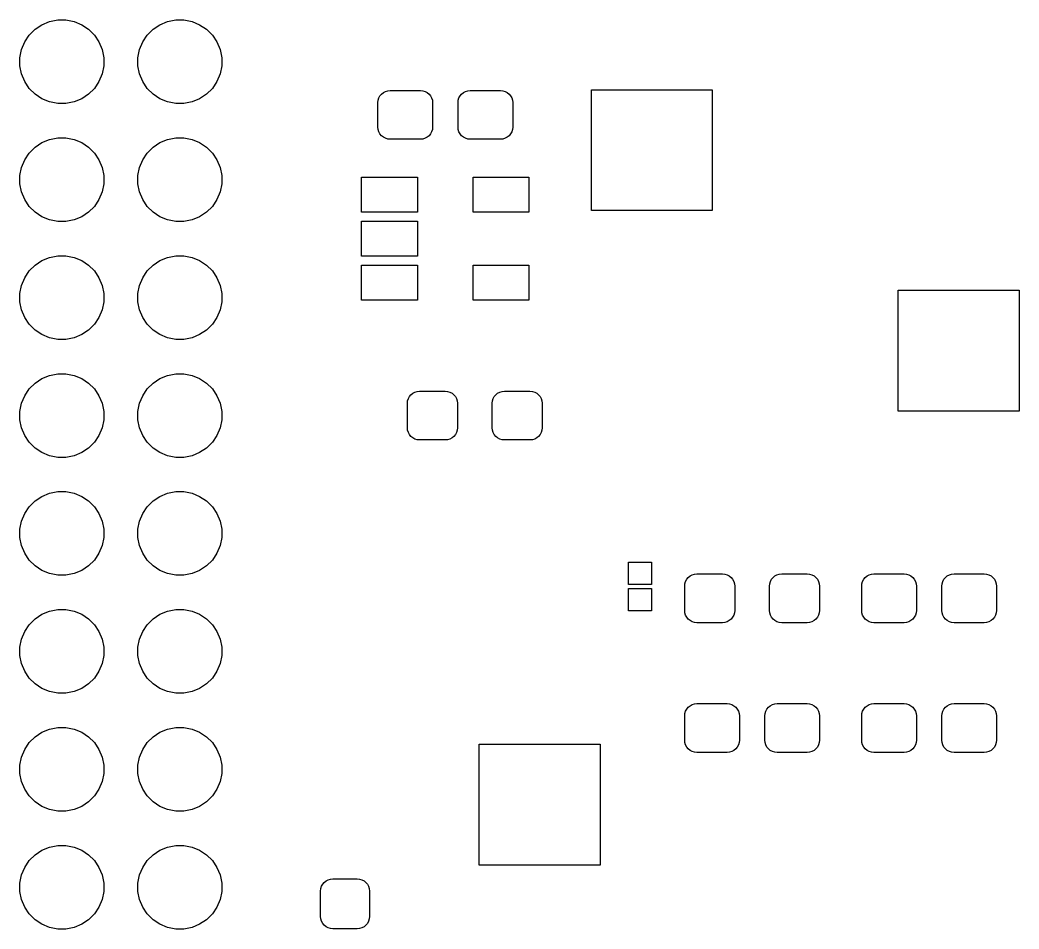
# Model space of a CAD drawing. Extents: x 128.6 to 171.8, y -151.5 to -77.1.
# Drawn here: x 128.64 to 150.15, y -113.93 to -94.35 of the extents above; entities that cross this region are included whole.
import ezdxf

# ---------------------------------------------------------------- set-up
doc = ezdxf.new("R2010")
doc.units = 0
doc.layers.add('BLACK', color=7, linetype='CONTINUOUS')

msp = doc.modelspace()

# ---------------------------------------------------------------- linework, layer by layer
at = {"layer": 'BLACK', "linetype": 'CONTINUOUS'}
for p, q in [((129.113, -94.4517), (129.277, -94.3838)), ((129.277, -94.3838), (129.451, -94.3492)), ((129.451, -94.3492), (129.629, -94.3492)), ((129.629, -94.3492), (129.803, -94.3838)), ((129.803, -94.3838), (129.967, -94.4517)), ((131.653, -94.4517), (131.817, -94.3838)), ((131.817, -94.3838), (131.991, -94.3492)), ((131.991, -94.3492), (132.169, -94.3492)), ((132.169, -94.3492), (132.343, -94.3838)), ((132.343, -94.3838), (132.507, -94.4517)), ((128.84, -94.6758), (128.966, -94.5503)), ((128.966, -94.5503), (129.113, -94.4517)), ((129.967, -94.4517), (130.114, -94.5503)), ((130.114, -94.5503), (130.24, -94.6758)), ((131.38, -94.6758), (131.506, -94.5503)), ((131.506, -94.5503), (131.653, -94.4517)), ((132.507, -94.4517), (132.654, -94.5503)), ((132.654, -94.5503), (132.78, -94.6758)), ((128.674, -94.9872), (128.742, -94.8233)), ((128.742, -94.8233), (128.84, -94.6758)), ((130.24, -94.6758), (130.338, -94.8233)), ((130.338, -94.8233), (130.406, -94.9872)), ((131.214, -94.9872), (131.282, -94.8233)), ((131.282, -94.8233), (131.38, -94.6758)), ((132.78, -94.6758), (132.878, -94.8233)), ((132.878, -94.8233), (132.946, -94.9872)), ((128.639, -95.1613), (128.674, -94.9872)), ((130.406, -94.9872), (130.441, -95.1613)), ((131.179, -95.1613), (131.214, -94.9872)), ((132.946, -94.9872), (132.981, -95.1613)), ((128.639, -95.3387), (128.639, -95.1613)), ((130.441, -95.1613), (130.441, -95.3387)), ((131.179, -95.3387), (131.179, -95.1613)), ((132.981, -95.1613), (132.981, -95.3387)), ((128.674, -95.5128), (128.639, -95.3387)), ((130.441, -95.3387), (130.406, -95.5128)), ((131.214, -95.5128), (131.179, -95.3387)), ((132.981, -95.3387), (132.946, -95.5128)), ((128.742, -95.6767), (128.674, -95.5128)), ((128.84, -95.8242), (128.742, -95.6767)), ((130.338, -95.6767), (130.24, -95.8242)), ((130.406, -95.5128), (130.338, -95.6767)), ((131.282, -95.6767), (131.214, -95.5128)), ((131.38, -95.8242), (131.282, -95.6767)), ((132.878, -95.6767), (132.78, -95.8242)), ((132.946, -95.5128), (132.878, -95.6767)), ((128.966, -95.9497), (128.84, -95.8242)), ((130.24, -95.8242), (130.114, -95.9497)), ((131.506, -95.9497), (131.38, -95.8242)), ((132.78, -95.8242), (132.654, -95.9497)), ((136.421, -95.9442), (136.461, -95.9115)), ((136.461, -95.9115), (136.506, -95.8872)), ((136.506, -95.8872), (136.556, -95.8723)), ((136.556, -95.8723), (136.607, -95.8672)), ((136.607, -95.8672), (137.258, -95.8672)), ((137.258, -95.8672), (137.309, -95.8723)), ((137.309, -95.8723), (137.359, -95.8872)), ((137.359, -95.8872), (137.404, -95.9115)), ((137.404, -95.9115), (137.444, -95.9442)), ((138.146, -95.9442), (138.186, -95.9115)), ((138.186, -95.9115), (138.231, -95.8872)), ((138.231, -95.8872), (138.281, -95.8723)), ((138.281, -95.8723), (138.332, -95.8672)), ((138.332, -95.8672), (138.983, -95.8672)), ((138.983, -95.8672), (139.034, -95.8723)), ((139.034, -95.8723), (139.084, -95.8872)), ((139.084, -95.8872), (139.129, -95.9115)), ((139.129, -95.9115), (139.169, -95.9442)), ((140.939, -98.4558), (140.939, -95.8542)), ((140.939, -95.8542), (143.541, -95.8542)), ((143.541, -95.8542), (143.541, -98.4558)), ((129.113, -96.0483), (128.966, -95.9497)), ((129.277, -96.1162), (129.113, -96.0483)), ((129.451, -96.1508), (129.277, -96.1162)), ((129.803, -96.1162), (129.629, -96.1508)), ((129.967, -96.0483), (129.803, -96.1162)), ((130.114, -95.9497), (129.967, -96.0483)), ((131.653, -96.0483), (131.506, -95.9497)), ((131.817, -96.1162), (131.653, -96.0483)), ((131.991, -96.1508), (131.817, -96.1162)), ((132.343, -96.1162), (132.169, -96.1508)), ((132.507, -96.0483), (132.343, -96.1162)), ((132.654, -95.9497), (132.507, -96.0483)), ((136.344, -96.1301), (136.349, -96.0788)), ((136.344, -96.6559), (136.344, -96.1301)), ((136.349, -96.0788), (136.364, -96.0295)), ((136.364, -96.0295), (136.389, -95.984)), ((136.389, -95.984), (136.421, -95.9442)), ((137.444, -95.9442), (137.476, -95.984)), ((137.476, -95.984), (137.501, -96.0295)), ((137.501, -96.0295), (137.516, -96.0788)), ((137.516, -96.0788), (137.521, -96.1301)), ((137.521, -96.1301), (137.521, -96.6559)), ((138.069, -96.1301), (138.074, -96.0788)), ((138.069, -96.6559), (138.069, -96.1301)), ((138.074, -96.0788), (138.089, -96.0295)), ((138.089, -96.0295), (138.114, -95.984)), ((138.114, -95.984), (138.146, -95.9442)), ((139.169, -95.9442), (139.201, -95.984)), ((139.201, -95.984), (139.226, -96.0295)), ((139.226, -96.0295), (139.241, -96.0788)), ((139.241, -96.0788), (139.246, -96.1301)), ((139.246, -96.1301), (139.246, -96.6559)), ((129.629, -96.1508), (129.451, -96.1508)), ((132.169, -96.1508), (131.991, -96.1508)), ((136.349, -96.7072), (136.344, -96.6559)), ((136.364, -96.7565), (136.349, -96.7072)), ((136.389, -96.802), (136.364, -96.7565)), ((137.501, -96.7565), (137.476, -96.802)), ((137.516, -96.7072), (137.501, -96.7565)), ((137.521, -96.6559), (137.516, -96.7072)), ((138.074, -96.7072), (138.069, -96.6559)), ((138.089, -96.7565), (138.074, -96.7072)), ((138.114, -96.802), (138.089, -96.7565)), ((139.226, -96.7565), (139.201, -96.802)), ((139.241, -96.7072), (139.226, -96.7565)), ((139.246, -96.6559), (139.241, -96.7072)), ((128.966, -97.0903), (129.113, -96.9917)), ((129.113, -96.9917), (129.277, -96.9238)), ((129.277, -96.9238), (129.451, -96.8892)), ((129.451, -96.8892), (129.629, -96.8892)), ((129.629, -96.8892), (129.803, -96.9238)), ((129.803, -96.9238), (129.967, -96.9917)), ((129.967, -96.9917), (130.114, -97.0903)), ((131.506, -97.0903), (131.653, -96.9917)), ((131.653, -96.9917), (131.817, -96.9238)), ((131.817, -96.9238), (131.991, -96.8892)), ((131.991, -96.8892), (132.169, -96.8892)), ((132.169, -96.8892), (132.343, -96.9238)), ((132.343, -96.9238), (132.507, -96.9917)), ((132.507, -96.9917), (132.654, -97.0903)), ((136.421, -96.8418), (136.389, -96.802)), ((136.461, -96.8745), (136.421, -96.8418)), ((136.506, -96.8988), (136.461, -96.8745)), ((136.556, -96.9137), (136.506, -96.8988)), ((136.607, -96.9188), (136.556, -96.9137)), ((137.258, -96.9188), (136.607, -96.9188)), ((137.309, -96.9137), (137.258, -96.9188)), ((137.359, -96.8988), (137.309, -96.9137)), ((137.404, -96.8745), (137.359, -96.8988)), ((137.444, -96.8418), (137.404, -96.8745)), ((137.476, -96.802), (137.444, -96.8418)), ((138.146, -96.8418), (138.114, -96.802)), ((138.186, -96.8745), (138.146, -96.8418)), ((138.231, -96.8988), (138.186, -96.8745)), ((138.281, -96.9137), (138.231, -96.8988)), ((138.332, -96.9188), (138.281, -96.9137)), ((138.983, -96.9188), (138.332, -96.9188)), ((139.034, -96.9137), (138.983, -96.9188)), ((139.084, -96.8988), (139.034, -96.9137)), ((139.129, -96.8745), (139.084, -96.8988)), ((139.169, -96.8418), (139.129, -96.8745)), ((139.201, -96.802), (139.169, -96.8418)), ((128.84, -97.2158), (128.966, -97.0903)), ((130.114, -97.0903), (130.24, -97.2158)), ((131.38, -97.2158), (131.506, -97.0903)), ((132.654, -97.0903), (132.78, -97.2158)), ((128.674, -97.5272), (128.742, -97.3633)), ((128.742, -97.3633), (128.84, -97.2158)), ((130.24, -97.2158), (130.338, -97.3633)), ((130.338, -97.3633), (130.406, -97.5272)), ((131.214, -97.5272), (131.282, -97.3633)), ((131.282, -97.3633), (131.38, -97.2158)), ((132.78, -97.2158), (132.878, -97.3633)), ((132.878, -97.3633), (132.946, -97.5272)), ((128.639, -97.7013), (128.674, -97.5272)), ((130.406, -97.5272), (130.441, -97.7013)), ((131.179, -97.7013), (131.214, -97.5272)), ((132.946, -97.5272), (132.981, -97.7013)), ((128.639, -97.8787), (128.639, -97.7013)), ((130.441, -97.7013), (130.441, -97.8787)), ((131.179, -97.8787), (131.179, -97.7013)), ((132.981, -97.7013), (132.981, -97.8787)), ((135.994, -98.4858), (135.994, -97.7342)), ((135.994, -97.7342), (137.196, -97.7342)), ((137.196, -97.7342), (137.196, -98.4858)), ((138.394, -98.4858), (138.394, -97.7342)), ((138.394, -97.7342), (139.596, -97.7342)), ((139.596, -97.7342), (139.596, -98.4858)), ((128.674, -98.0528), (128.639, -97.8787)), ((128.742, -98.2167), (128.674, -98.0528)), ((130.406, -98.0528), (130.338, -98.2167)), ((130.441, -97.8787), (130.406, -98.0528)), ((131.214, -98.0528), (131.179, -97.8787)), ((131.282, -98.2167), (131.214, -98.0528)), ((132.946, -98.0528), (132.878, -98.2167)), ((132.981, -97.8787), (132.946, -98.0528)), ((128.84, -98.3642), (128.742, -98.2167)), ((130.338, -98.2167), (130.24, -98.3642)), ((131.38, -98.3642), (131.282, -98.2167)), ((132.878, -98.2167), (132.78, -98.3642)), ((128.966, -98.4897), (128.84, -98.3642)), ((129.113, -98.5883), (128.966, -98.4897)), ((130.114, -98.4897), (129.967, -98.5883)), ((130.24, -98.3642), (130.114, -98.4897)), ((131.506, -98.4897), (131.38, -98.3642)), ((131.653, -98.5883), (131.506, -98.4897)), ((132.654, -98.4897), (132.507, -98.5883)), ((132.78, -98.3642), (132.654, -98.4897)), ((137.196, -98.4858), (135.994, -98.4858)), ((139.596, -98.4858), (138.394, -98.4858)), ((143.541, -98.4558), (140.939, -98.4558)), ((129.277, -98.6562), (129.113, -98.5883)), ((129.451, -98.6908), (129.277, -98.6562)), ((129.629, -98.6908), (129.451, -98.6908)), ((129.803, -98.6562), (129.629, -98.6908)), ((129.967, -98.5883), (129.803, -98.6562)), ((131.817, -98.6562), (131.653, -98.5883)), ((131.991, -98.6908), (131.817, -98.6562)), ((132.169, -98.6908), (131.991, -98.6908)), ((132.343, -98.6562), (132.169, -98.6908)), ((132.507, -98.5883), (132.343, -98.6562)), ((135.994, -99.4358), (135.994, -98.6842)), ((135.994, -98.6842), (137.196, -98.6842)), ((137.196, -98.6842), (137.196, -99.4358)), ((128.966, -99.6303), (129.113, -99.5317)), ((129.113, -99.5317), (129.277, -99.4638)), ((129.277, -99.4638), (129.451, -99.4292)), ((129.451, -99.4292), (129.629, -99.4292)), ((129.629, -99.4292), (129.803, -99.4638)), ((129.803, -99.4638), (129.967, -99.5317)), ((129.967, -99.5317), (130.114, -99.6303)), ((131.506, -99.6303), (131.653, -99.5317)), ((131.653, -99.5317), (131.817, -99.4638)), ((131.817, -99.4638), (131.991, -99.4292)), ((131.991, -99.4292), (132.169, -99.4292)), ((132.169, -99.4292), (132.343, -99.4638)), ((132.343, -99.4638), (132.507, -99.5317)), ((132.507, -99.5317), (132.654, -99.6303)), ((137.196, -99.4358), (135.994, -99.4358)), ((128.742, -99.9033), (128.84, -99.7558)), ((128.84, -99.7558), (128.966, -99.6303)), ((130.114, -99.6303), (130.24, -99.7558)), ((130.24, -99.7558), (130.338, -99.9033)), ((131.282, -99.9033), (131.38, -99.7558)), ((131.38, -99.7558), (131.506, -99.6303)), ((132.654, -99.6303), (132.78, -99.7558)), ((132.78, -99.7558), (132.878, -99.9033)), ((135.994, -100.386), (135.994, -99.6342)), ((135.994, -99.6342), (137.196, -99.6342)), ((137.196, -99.6342), (137.196, -100.386)), ((138.394, -100.386), (138.394, -99.6342)), ((138.394, -99.6342), (139.596, -99.6342)), ((139.596, -99.6342), (139.596, -100.386)), ((128.674, -100.067), (128.742, -99.9033)), ((130.338, -99.9033), (130.406, -100.067)), ((131.214, -100.067), (131.282, -99.9033)), ((132.878, -99.9033), (132.946, -100.067)), ((128.639, -100.241), (128.674, -100.067)), ((130.406, -100.067), (130.441, -100.241)), ((131.179, -100.241), (131.214, -100.067)), ((132.946, -100.067), (132.981, -100.241)), ((147.543, -102.774), (147.543, -100.172)), ((147.543, -100.172), (150.145, -100.172)), ((150.145, -100.172), (150.145, -102.774)), ((128.639, -100.419), (128.639, -100.241)), ((128.674, -100.593), (128.639, -100.419)), ((130.441, -100.419), (130.406, -100.593)), ((130.441, -100.241), (130.441, -100.419)), ((131.179, -100.419), (131.179, -100.241)), ((131.214, -100.593), (131.179, -100.419)), ((132.981, -100.419), (132.946, -100.593)), ((132.981, -100.241), (132.981, -100.419)), ((137.196, -100.386), (135.994, -100.386)), ((139.596, -100.386), (138.394, -100.386)), ((128.742, -100.757), (128.674, -100.593)), ((130.406, -100.593), (130.338, -100.757)), ((131.282, -100.757), (131.214, -100.593)), ((132.946, -100.593), (132.878, -100.757)), ((128.84, -100.904), (128.742, -100.757)), ((130.338, -100.757), (130.24, -100.904)), ((131.38, -100.904), (131.282, -100.757)), ((132.878, -100.757), (132.78, -100.904)), ((128.966, -101.03), (128.84, -100.904)), ((129.113, -101.128), (128.966, -101.03)), ((130.114, -101.03), (129.967, -101.128)), ((130.24, -100.904), (130.114, -101.03)), ((131.506, -101.03), (131.38, -100.904)), ((131.653, -101.128), (131.506, -101.03)), ((132.654, -101.03), (132.507, -101.128)), ((132.78, -100.904), (132.654, -101.03)), ((129.277, -101.196), (129.113, -101.128)), ((129.451, -101.231), (129.277, -101.196)), ((129.629, -101.231), (129.451, -101.231)), ((129.803, -101.196), (129.629, -101.231)), ((129.967, -101.128), (129.803, -101.196)), ((131.817, -101.196), (131.653, -101.128)), ((131.991, -101.231), (131.817, -101.196)), ((132.169, -101.231), (131.991, -101.231)), ((132.343, -101.196), (132.169, -101.231)), ((132.507, -101.128), (132.343, -101.196)), ((128.966, -102.17), (129.113, -102.072)), ((129.113, -102.072), (129.277, -102.004)), ((129.277, -102.004), (129.451, -101.969)), ((129.451, -101.969), (129.629, -101.969)), ((129.629, -101.969), (129.803, -102.004)), ((129.803, -102.004), (129.967, -102.072)), ((129.967, -102.072), (130.114, -102.17)), ((131.506, -102.17), (131.653, -102.072)), ((131.653, -102.072), (131.817, -102.004)), ((131.817, -102.004), (131.991, -101.969)), ((131.991, -101.969), (132.169, -101.969)), ((132.169, -101.969), (132.343, -102.004)), ((132.343, -102.004), (132.507, -102.072)), ((132.507, -102.072), (132.654, -102.17)), ((128.742, -102.443), (128.84, -102.296)), ((128.84, -102.296), (128.966, -102.17)), ((130.114, -102.17), (130.24, -102.296)), ((130.24, -102.296), (130.338, -102.443)), ((131.282, -102.443), (131.38, -102.296)), ((131.38, -102.296), (131.506, -102.17)), ((132.654, -102.17), (132.78, -102.296)), ((132.78, -102.296), (132.878, -102.443)), ((137.096, -102.389), (137.141, -102.364)), ((137.141, -102.364), (137.191, -102.349)), ((137.191, -102.349), (137.242, -102.344)), ((137.242, -102.344), (137.793, -102.344)), ((137.793, -102.344), (137.844, -102.349)), ((137.844, -102.349), (137.894, -102.364)), ((137.894, -102.364), (137.939, -102.389)), ((138.921, -102.389), (138.966, -102.364)), ((138.966, -102.364), (139.016, -102.349)), ((139.016, -102.349), (139.067, -102.344)), ((139.067, -102.344), (139.618, -102.344)), ((139.618, -102.344), (139.669, -102.349)), ((139.669, -102.349), (139.719, -102.364)), ((139.719, -102.364), (139.764, -102.389)), ((128.674, -102.607), (128.742, -102.443)), ((130.338, -102.443), (130.406, -102.607)), ((131.214, -102.607), (131.282, -102.443)), ((132.878, -102.443), (132.946, -102.607)), ((136.979, -102.607), (136.984, -102.556)), ((136.984, -102.556), (136.999, -102.506)), ((136.999, -102.506), (137.024, -102.461)), ((137.024, -102.461), (137.056, -102.421)), ((137.056, -102.421), (137.096, -102.389)), ((137.939, -102.389), (137.979, -102.421)), ((137.979, -102.421), (138.011, -102.461)), ((138.011, -102.461), (138.036, -102.506)), ((138.036, -102.506), (138.051, -102.556)), ((138.051, -102.556), (138.056, -102.607)), ((138.804, -102.607), (138.809, -102.556)), ((138.809, -102.556), (138.824, -102.506)), ((138.824, -102.506), (138.849, -102.461)), ((138.849, -102.461), (138.881, -102.421)), ((138.881, -102.421), (138.921, -102.389)), ((139.764, -102.389), (139.804, -102.421)), ((139.804, -102.421), (139.836, -102.461)), ((139.836, -102.461), (139.861, -102.506)), ((139.861, -102.506), (139.876, -102.556)), ((139.876, -102.556), (139.881, -102.607)), ((128.639, -102.781), (128.674, -102.607)), ((128.639, -102.959), (128.639, -102.781)), ((130.406, -102.607), (130.441, -102.781)), ((130.441, -102.781), (130.441, -102.959)), ((131.179, -102.781), (131.214, -102.607)), ((131.179, -102.959), (131.179, -102.781)), ((132.946, -102.607), (132.981, -102.781)), ((132.981, -102.781), (132.981, -102.959)), ((136.979, -103.133), (136.979, -102.607)), ((138.056, -102.607), (138.056, -103.133)), ((138.804, -103.133), (138.804, -102.607)), ((139.881, -102.607), (139.881, -103.133)), ((150.145, -102.774), (147.543, -102.774)), ((128.674, -103.133), (128.639, -102.959)), ((130.441, -102.959), (130.406, -103.133)), ((131.214, -103.133), (131.179, -102.959)), ((132.981, -102.959), (132.946, -103.133)), ((128.742, -103.297), (128.674, -103.133)), ((130.406, -103.133), (130.338, -103.297)), ((131.282, -103.297), (131.214, -103.133)), ((132.946, -103.133), (132.878, -103.297)), ((136.984, -103.184), (136.979, -103.133)), ((136.999, -103.234), (136.984, -103.184)), ((138.051, -103.184), (138.036, -103.234)), ((138.056, -103.133), (138.051, -103.184)), ((138.809, -103.184), (138.804, -103.133)), ((138.824, -103.234), (138.809, -103.184)), ((139.876, -103.184), (139.861, -103.234)), ((139.881, -103.133), (139.876, -103.184)), ((128.84, -103.444), (128.742, -103.297)), ((130.338, -103.297), (130.24, -103.444)), ((131.38, -103.444), (131.282, -103.297)), ((132.878, -103.297), (132.78, -103.444)), ((137.024, -103.279), (136.999, -103.234)), ((137.056, -103.319), (137.024, -103.279)), ((137.096, -103.351), (137.056, -103.319)), ((137.141, -103.376), (137.096, -103.351)), ((137.191, -103.391), (137.141, -103.376)), ((137.242, -103.396), (137.191, -103.391)), ((137.793, -103.396), (137.242, -103.396)), ((137.844, -103.391), (137.793, -103.396)), ((137.894, -103.376), (137.844, -103.391)), ((137.939, -103.351), (137.894, -103.376)), ((137.979, -103.319), (137.939, -103.351)), ((138.011, -103.279), (137.979, -103.319)), ((138.036, -103.234), (138.011, -103.279)), ((138.849, -103.279), (138.824, -103.234)), ((138.881, -103.319), (138.849, -103.279)), ((138.921, -103.351), (138.881, -103.319)), ((138.966, -103.376), (138.921, -103.351)), ((139.016, -103.391), (138.966, -103.376)), ((139.067, -103.396), (139.016, -103.391)), ((139.618, -103.396), (139.067, -103.396)), ((139.669, -103.391), (139.618, -103.396)), ((139.719, -103.376), (139.669, -103.391)), ((139.764, -103.351), (139.719, -103.376)), ((139.804, -103.319), (139.764, -103.351)), ((139.836, -103.279), (139.804, -103.319)), ((139.861, -103.234), (139.836, -103.279)), ((128.966, -103.57), (128.84, -103.444)), ((129.113, -103.668), (128.966, -103.57)), ((130.114, -103.57), (129.967, -103.668)), ((130.24, -103.444), (130.114, -103.57)), ((131.506, -103.57), (131.38, -103.444)), ((131.653, -103.668), (131.506, -103.57)), ((132.654, -103.57), (132.507, -103.668)), ((132.78, -103.444), (132.654, -103.57)), ((129.277, -103.736), (129.113, -103.668)), ((129.451, -103.771), (129.277, -103.736)), ((129.629, -103.771), (129.451, -103.771)), ((129.803, -103.736), (129.629, -103.771)), ((129.967, -103.668), (129.803, -103.736)), ((131.817, -103.736), (131.653, -103.668)), ((131.991, -103.771), (131.817, -103.736)), ((132.169, -103.771), (131.991, -103.771)), ((132.343, -103.736), (132.169, -103.771)), ((132.507, -103.668), (132.343, -103.736)), ((129.277, -104.544), (129.451, -104.509)), ((129.451, -104.509), (129.629, -104.509)), ((129.629, -104.509), (129.803, -104.544)), ((131.817, -104.544), (131.991, -104.509)), ((131.991, -104.509), (132.169, -104.509)), ((132.169, -104.509), (132.343, -104.544)), ((128.84, -104.836), (128.966, -104.71)), ((128.966, -104.71), (129.113, -104.612)), ((129.113, -104.612), (129.277, -104.544)), ((129.803, -104.544), (129.967, -104.612)), ((129.967, -104.612), (130.114, -104.71)), ((130.114, -104.71), (130.24, -104.836)), ((131.38, -104.836), (131.506, -104.71)), ((131.506, -104.71), (131.653, -104.612)), ((131.653, -104.612), (131.817, -104.544)), ((132.343, -104.544), (132.507, -104.612)), ((132.507, -104.612), (132.654, -104.71)), ((132.654, -104.71), (132.78, -104.836)), ((128.742, -104.983), (128.84, -104.836)), ((130.24, -104.836), (130.338, -104.983)), ((131.282, -104.983), (131.38, -104.836)), ((132.78, -104.836), (132.878, -104.983)), ((128.639, -105.321), (128.674, -105.147)), ((128.674, -105.147), (128.742, -104.983)), ((130.338, -104.983), (130.406, -105.147)), ((130.406, -105.147), (130.441, -105.321)), ((131.179, -105.321), (131.214, -105.147)), ((131.214, -105.147), (131.282, -104.983)), ((132.878, -104.983), (132.946, -105.147)), ((132.946, -105.147), (132.981, -105.321)), ((128.639, -105.499), (128.639, -105.321)), ((130.441, -105.321), (130.441, -105.499)), ((131.179, -105.499), (131.179, -105.321)), ((132.981, -105.321), (132.981, -105.499)), ((128.674, -105.673), (128.639, -105.499)), ((130.441, -105.499), (130.406, -105.673)), ((131.214, -105.673), (131.179, -105.499)), ((132.981, -105.499), (132.946, -105.673)), ((128.742, -105.837), (128.674, -105.673)), ((130.406, -105.673), (130.338, -105.837)), ((131.282, -105.837), (131.214, -105.673)), ((132.946, -105.673), (132.878, -105.837)), ((128.84, -105.984), (128.742, -105.837)), ((128.966, -106.11), (128.84, -105.984)), ((130.24, -105.984), (130.114, -106.11)), ((130.338, -105.837), (130.24, -105.984)), ((131.38, -105.984), (131.282, -105.837)), ((131.506, -106.11), (131.38, -105.984)), ((132.78, -105.984), (132.654, -106.11)), ((132.878, -105.837), (132.78, -105.984)), ((129.113, -106.208), (128.966, -106.11)), ((129.277, -106.276), (129.113, -106.208)), ((129.967, -106.208), (129.803, -106.276)), ((130.114, -106.11), (129.967, -106.208)), ((131.653, -106.208), (131.506, -106.11)), ((131.817, -106.276), (131.653, -106.208)), ((132.507, -106.208), (132.343, -106.276)), ((132.654, -106.11), (132.507, -106.208)), ((141.735, -106.513), (141.735, -106.031)), ((141.735, -106.031), (142.237, -106.031)), ((142.237, -106.031), (142.237, -106.513)), ((129.451, -106.311), (129.277, -106.276)), ((129.629, -106.311), (129.451, -106.311)), ((129.803, -106.276), (129.629, -106.311)), ((131.991, -106.311), (131.817, -106.276)), ((132.169, -106.311), (131.991, -106.311)), ((132.343, -106.276), (132.169, -106.311)), ((142.953, -106.493), (142.968, -106.443)), ((142.968, -106.443), (142.993, -106.398)), ((142.993, -106.398), (143.025, -106.358)), ((143.025, -106.358), (143.065, -106.326)), ((143.065, -106.326), (143.11, -106.301)), ((143.11, -106.301), (143.16, -106.286)), ((143.16, -106.286), (143.211, -106.281)), ((143.211, -106.281), (143.762, -106.281)), ((143.762, -106.281), (143.813, -106.286)), ((143.813, -106.286), (143.863, -106.301)), ((143.863, -106.301), (143.908, -106.326)), ((143.908, -106.326), (143.948, -106.358)), ((143.948, -106.358), (143.98, -106.398)), ((143.98, -106.398), (144.005, -106.443)), ((144.005, -106.443), (144.02, -106.493)), ((144.778, -106.493), (144.793, -106.443)), ((144.793, -106.443), (144.818, -106.398)), ((144.818, -106.398), (144.85, -106.358)), ((144.85, -106.358), (144.89, -106.326)), ((144.89, -106.326), (144.935, -106.301)), ((144.935, -106.301), (144.985, -106.286)), ((144.985, -106.286), (145.036, -106.281)), ((145.036, -106.281), (145.587, -106.281)), ((145.587, -106.281), (145.638, -106.286)), ((145.638, -106.286), (145.688, -106.301)), ((145.688, -106.301), (145.733, -106.326)), ((145.733, -106.326), (145.773, -106.358)), ((145.773, -106.358), (145.805, -106.398)), ((145.805, -106.398), (145.83, -106.443)), ((145.83, -106.443), (145.845, -106.493)), ((146.763, -106.493), (146.778, -106.443)), ((146.778, -106.443), (146.803, -106.398)), ((146.803, -106.398), (146.835, -106.358)), ((146.835, -106.358), (146.875, -106.326)), ((146.875, -106.326), (146.92, -106.301)), ((146.92, -106.301), (146.97, -106.286)), ((146.97, -106.286), (147.021, -106.281)), ((147.021, -106.281), (147.672, -106.281)), ((147.672, -106.281), (147.723, -106.286)), ((147.723, -106.286), (147.773, -106.301)), ((147.773, -106.301), (147.818, -106.326)), ((147.818, -106.326), (147.858, -106.358)), ((147.858, -106.358), (147.89, -106.398)), ((147.89, -106.398), (147.915, -106.443)), ((147.915, -106.443), (147.93, -106.493)), ((148.488, -106.493), (148.503, -106.443)), ((148.503, -106.443), (148.528, -106.398)), ((148.528, -106.398), (148.56, -106.358)), ((148.56, -106.358), (148.6, -106.326)), ((148.6, -106.326), (148.645, -106.301)), ((148.645, -106.301), (148.695, -106.286)), ((148.695, -106.286), (148.746, -106.281)), ((148.746, -106.281), (149.397, -106.281)), ((149.397, -106.281), (149.448, -106.286)), ((149.448, -106.286), (149.498, -106.301)), ((149.498, -106.301), (149.543, -106.326)), ((149.543, -106.326), (149.583, -106.358)), ((149.583, -106.358), (149.615, -106.398)), ((149.615, -106.398), (149.64, -106.443)), ((149.64, -106.443), (149.655, -106.493)), ((142.237, -106.513), (141.735, -106.513)), ((141.735, -107.075), (141.735, -106.593)), ((141.735, -106.593), (142.237, -106.593)), ((142.237, -106.593), (142.237, -107.075)), ((142.948, -106.544), (142.953, -106.493)), ((142.948, -107.07), (142.948, -106.544)), ((144.02, -106.493), (144.025, -106.544)), ((144.025, -106.544), (144.025, -107.07)), ((144.773, -106.544), (144.778, -106.493)), ((144.773, -107.07), (144.773, -106.544)), ((145.845, -106.493), (145.85, -106.544)), ((145.85, -106.544), (145.85, -107.07)), ((146.758, -106.544), (146.763, -106.493)), ((146.758, -107.07), (146.758, -106.544)), ((147.93, -106.493), (147.935, -106.544)), ((147.935, -106.544), (147.935, -107.07)), ((148.483, -106.544), (148.488, -106.493)), ((148.483, -107.07), (148.483, -106.544)), ((149.655, -106.493), (149.66, -106.544)), ((149.66, -106.544), (149.66, -107.07)), ((129.113, -107.152), (129.277, -107.084)), ((129.277, -107.084), (129.451, -107.049)), ((129.451, -107.049), (129.629, -107.049)), ((129.629, -107.049), (129.803, -107.084)), ((129.803, -107.084), (129.967, -107.152)), ((131.653, -107.152), (131.817, -107.084)), ((131.817, -107.084), (131.991, -107.049)), ((131.991, -107.049), (132.169, -107.049)), ((132.169, -107.049), (132.343, -107.084)), ((132.343, -107.084), (132.507, -107.152)), ((142.237, -107.075), (141.735, -107.075)), ((142.953, -107.121), (142.948, -107.07)), ((144.025, -107.07), (144.02, -107.121)), ((144.778, -107.121), (144.773, -107.07)), ((145.85, -107.07), (145.845, -107.121)), ((146.763, -107.121), (146.758, -107.07)), ((147.935, -107.07), (147.93, -107.121)), ((148.488, -107.121), (148.483, -107.07)), ((149.66, -107.07), (149.655, -107.121)), ((128.84, -107.376), (128.966, -107.25)), ((128.966, -107.25), (129.113, -107.152)), ((129.967, -107.152), (130.114, -107.25)), ((130.114, -107.25), (130.24, -107.376)), ((131.38, -107.376), (131.506, -107.25)), ((131.506, -107.25), (131.653, -107.152)), ((132.507, -107.152), (132.654, -107.25)), ((132.654, -107.25), (132.78, -107.376)), ((142.968, -107.171), (142.953, -107.121)), ((142.993, -107.216), (142.968, -107.171)), ((143.025, -107.256), (142.993, -107.216)), ((143.065, -107.288), (143.025, -107.256)), ((143.11, -107.313), (143.065, -107.288)), ((143.16, -107.328), (143.11, -107.313)), ((143.863, -107.313), (143.813, -107.328)), ((143.908, -107.288), (143.863, -107.313)), ((143.948, -107.256), (143.908, -107.288)), ((143.98, -107.216), (143.948, -107.256)), ((144.005, -107.171), (143.98, -107.216)), ((144.02, -107.121), (144.005, -107.171)), ((144.793, -107.171), (144.778, -107.121)), ((144.818, -107.216), (144.793, -107.171)), ((144.85, -107.256), (144.818, -107.216)), ((144.89, -107.288), (144.85, -107.256)), ((144.935, -107.313), (144.89, -107.288)), ((144.985, -107.328), (144.935, -107.313)), ((145.688, -107.313), (145.638, -107.328)), ((145.733, -107.288), (145.688, -107.313)), ((145.773, -107.256), (145.733, -107.288)), ((145.805, -107.216), (145.773, -107.256)), ((145.83, -107.171), (145.805, -107.216)), ((145.845, -107.121), (145.83, -107.171)), ((146.778, -107.171), (146.763, -107.121)), ((146.803, -107.216), (146.778, -107.171)), ((146.835, -107.256), (146.803, -107.216)), ((146.875, -107.288), (146.835, -107.256)), ((146.92, -107.313), (146.875, -107.288)), ((146.97, -107.328), (146.92, -107.313)), ((147.773, -107.313), (147.723, -107.328)), ((147.818, -107.288), (147.773, -107.313)), ((147.858, -107.256), (147.818, -107.288)), ((147.89, -107.216), (147.858, -107.256)), ((147.915, -107.171), (147.89, -107.216)), ((147.93, -107.121), (147.915, -107.171)), ((148.503, -107.171), (148.488, -107.121)), ((148.528, -107.216), (148.503, -107.171)), ((148.56, -107.256), (148.528, -107.216)), ((148.6, -107.288), (148.56, -107.256)), ((148.645, -107.313), (148.6, -107.288)), ((148.695, -107.328), (148.645, -107.313)), ((149.498, -107.313), (149.448, -107.328)), ((149.543, -107.288), (149.498, -107.313)), ((149.583, -107.256), (149.543, -107.288)), ((149.615, -107.216), (149.583, -107.256)), ((149.64, -107.171), (149.615, -107.216)), ((149.655, -107.121), (149.64, -107.171)), ((128.674, -107.687), (128.742, -107.523)), ((128.742, -107.523), (128.84, -107.376)), ((130.24, -107.376), (130.338, -107.523)), ((130.338, -107.523), (130.406, -107.687)), ((131.214, -107.687), (131.282, -107.523)), ((131.282, -107.523), (131.38, -107.376)), ((132.78, -107.376), (132.878, -107.523)), ((132.878, -107.523), (132.946, -107.687)), ((143.211, -107.333), (143.16, -107.328)), ((143.762, -107.333), (143.211, -107.333)), ((143.813, -107.328), (143.762, -107.333)), ((145.036, -107.333), (144.985, -107.328)), ((145.587, -107.333), (145.036, -107.333)), ((145.638, -107.328), (145.587, -107.333)), ((147.021, -107.333), (146.97, -107.328)), ((147.672, -107.333), (147.021, -107.333)), ((147.723, -107.328), (147.672, -107.333)), ((148.746, -107.333), (148.695, -107.328)), ((149.397, -107.333), (148.746, -107.333)), ((149.448, -107.328), (149.397, -107.333)), ((128.639, -107.861), (128.674, -107.687)), ((130.406, -107.687), (130.441, -107.861)), ((131.179, -107.861), (131.214, -107.687)), ((132.946, -107.687), (132.981, -107.861)), ((128.639, -108.039), (128.639, -107.861)), ((130.441, -107.861), (130.441, -108.039)), ((131.179, -108.039), (131.179, -107.861)), ((132.981, -107.861), (132.981, -108.039)), ((128.674, -108.213), (128.639, -108.039)), ((130.441, -108.039), (130.406, -108.213)), ((131.214, -108.213), (131.179, -108.039)), ((132.981, -108.039), (132.946, -108.213)), ((128.742, -108.377), (128.674, -108.213)), ((128.84, -108.524), (128.742, -108.377)), ((130.338, -108.377), (130.24, -108.524)), ((130.406, -108.213), (130.338, -108.377)), ((131.282, -108.377), (131.214, -108.213)), ((131.38, -108.524), (131.282, -108.377)), ((132.878, -108.377), (132.78, -108.524)), ((132.946, -108.213), (132.878, -108.377)), ((128.966, -108.65), (128.84, -108.524)), ((130.24, -108.524), (130.114, -108.65)), ((131.506, -108.65), (131.38, -108.524)), ((132.78, -108.524), (132.654, -108.65)), ((129.113, -108.748), (128.966, -108.65)), ((129.277, -108.816), (129.113, -108.748)), ((129.451, -108.851), (129.277, -108.816)), ((129.803, -108.816), (129.629, -108.851)), ((129.967, -108.748), (129.803, -108.816)), ((130.114, -108.65), (129.967, -108.748)), ((131.653, -108.748), (131.506, -108.65)), ((131.817, -108.816), (131.653, -108.748)), ((131.991, -108.851), (131.817, -108.816)), ((132.343, -108.816), (132.169, -108.851)), ((132.507, -108.748), (132.343, -108.816)), ((132.654, -108.65), (132.507, -108.748)), ((129.629, -108.851), (129.451, -108.851)), ((132.169, -108.851), (131.991, -108.851)), ((142.953, -109.287), (142.968, -109.237)), ((142.968, -109.237), (142.993, -109.192)), ((142.993, -109.192), (143.025, -109.152)), ((143.025, -109.152), (143.065, -109.12)), ((143.065, -109.12), (143.11, -109.095)), ((143.11, -109.095), (143.16, -109.08)), ((143.16, -109.08), (143.211, -109.075)), ((143.211, -109.075), (143.862, -109.075)), ((143.862, -109.075), (143.913, -109.08)), ((143.913, -109.08), (143.963, -109.095)), ((143.963, -109.095), (144.008, -109.12)), ((144.008, -109.12), (144.048, -109.152)), ((144.048, -109.152), (144.08, -109.192)), ((144.08, -109.192), (144.105, -109.237)), ((144.105, -109.237), (144.12, -109.287)), ((144.678, -109.287), (144.693, -109.237)), ((144.693, -109.237), (144.718, -109.192)), ((144.718, -109.192), (144.75, -109.152)), ((144.75, -109.152), (144.79, -109.12)), ((144.79, -109.12), (144.835, -109.095)), ((144.835, -109.095), (144.885, -109.08)), ((144.885, -109.08), (144.936, -109.075)), ((144.936, -109.075), (145.587, -109.075)), ((145.587, -109.075), (145.638, -109.08)), ((145.638, -109.08), (145.688, -109.095)), ((145.688, -109.095), (145.733, -109.12)), ((145.733, -109.12), (145.773, -109.152)), ((145.773, -109.152), (145.805, -109.192)), ((145.805, -109.192), (145.83, -109.237)), ((145.83, -109.237), (145.845, -109.287)), ((146.763, -109.287), (146.778, -109.237)), ((146.778, -109.237), (146.803, -109.192)), ((146.803, -109.192), (146.835, -109.152)), ((146.835, -109.152), (146.875, -109.12)), ((146.875, -109.12), (146.92, -109.095)), ((146.92, -109.095), (146.97, -109.08)), ((146.97, -109.08), (147.021, -109.075)), ((147.021, -109.075), (147.672, -109.075)), ((147.672, -109.075), (147.723, -109.08)), ((147.723, -109.08), (147.773, -109.095)), ((147.773, -109.095), (147.818, -109.12)), ((147.818, -109.12), (147.858, -109.152)), ((147.858, -109.152), (147.89, -109.192)), ((147.89, -109.192), (147.915, -109.237)), ((147.915, -109.237), (147.93, -109.287)), ((148.488, -109.287), (148.503, -109.237)), ((148.503, -109.237), (148.528, -109.192)), ((148.528, -109.192), (148.56, -109.152)), ((148.56, -109.152), (148.6, -109.12)), ((148.6, -109.12), (148.645, -109.095)), ((148.645, -109.095), (148.695, -109.08)), ((148.695, -109.08), (148.746, -109.075)), ((148.746, -109.075), (149.397, -109.075)), ((149.397, -109.075), (149.448, -109.08)), ((149.448, -109.08), (149.498, -109.095)), ((149.498, -109.095), (149.543, -109.12)), ((149.543, -109.12), (149.583, -109.152)), ((149.583, -109.152), (149.615, -109.192)), ((149.615, -109.192), (149.64, -109.237)), ((149.64, -109.237), (149.655, -109.287)), ((142.948, -109.338), (142.953, -109.287)), ((142.948, -109.864), (142.948, -109.338)), ((144.12, -109.287), (144.125, -109.338)), ((144.125, -109.338), (144.125, -109.864)), ((144.673, -109.338), (144.678, -109.287)), ((144.673, -109.864), (144.673, -109.338)), ((145.845, -109.287), (145.85, -109.338)), ((145.85, -109.338), (145.85, -109.864)), ((146.758, -109.338), (146.763, -109.287)), ((146.758, -109.864), (146.758, -109.338)), ((147.93, -109.287), (147.935, -109.338)), ((147.935, -109.338), (147.935, -109.864)), ((148.483, -109.338), (148.488, -109.287)), ((148.483, -109.864), (148.483, -109.338)), ((149.655, -109.287), (149.66, -109.338)), ((149.66, -109.338), (149.66, -109.864)), ((129.113, -109.692), (129.277, -109.624)), ((129.277, -109.624), (129.451, -109.589)), ((129.451, -109.589), (129.629, -109.589)), ((129.629, -109.589), (129.803, -109.624)), ((129.803, -109.624), (129.967, -109.692)), ((131.653, -109.692), (131.817, -109.624)), ((131.817, -109.624), (131.991, -109.589)), ((131.991, -109.589), (132.169, -109.589)), ((132.169, -109.589), (132.343, -109.624)), ((132.343, -109.624), (132.507, -109.692)), ((128.84, -109.916), (128.966, -109.79)), ((128.966, -109.79), (129.113, -109.692)), ((129.967, -109.692), (130.114, -109.79)), ((130.114, -109.79), (130.24, -109.916)), ((131.38, -109.916), (131.506, -109.79)), ((131.506, -109.79), (131.653, -109.692)), ((132.507, -109.692), (132.654, -109.79)), ((132.654, -109.79), (132.78, -109.916)), ((142.953, -109.915), (142.948, -109.864)), ((144.125, -109.864), (144.12, -109.915)), ((144.678, -109.915), (144.673, -109.864)), ((145.85, -109.864), (145.845, -109.915)), ((146.763, -109.915), (146.758, -109.864)), ((147.935, -109.864), (147.93, -109.915)), ((148.488, -109.915), (148.483, -109.864)), ((149.66, -109.864), (149.655, -109.915)), ((128.674, -110.227), (128.742, -110.063)), ((128.742, -110.063), (128.84, -109.916)), ((130.24, -109.916), (130.338, -110.063)), ((130.338, -110.063), (130.406, -110.227)), ((131.214, -110.227), (131.282, -110.063)), ((131.282, -110.063), (131.38, -109.916)), ((132.78, -109.916), (132.878, -110.063)), ((132.878, -110.063), (132.946, -110.227)), ((138.526, -112.553), (138.526, -109.951)), ((138.526, -109.951), (141.128, -109.951)), ((141.128, -109.951), (141.128, -112.553)), ((142.968, -109.965), (142.953, -109.915)), ((142.993, -110.01), (142.968, -109.965)), ((143.025, -110.05), (142.993, -110.01)), ((143.065, -110.082), (143.025, -110.05)), ((143.11, -110.107), (143.065, -110.082)), ((143.16, -110.122), (143.11, -110.107)), ((143.963, -110.107), (143.913, -110.122)), ((144.008, -110.082), (143.963, -110.107)), ((144.048, -110.05), (144.008, -110.082)), ((144.08, -110.01), (144.048, -110.05)), ((144.105, -109.965), (144.08, -110.01)), ((144.12, -109.915), (144.105, -109.965)), ((144.693, -109.965), (144.678, -109.915)), ((144.718, -110.01), (144.693, -109.965)), ((144.75, -110.05), (144.718, -110.01)), ((144.79, -110.082), (144.75, -110.05)), ((144.835, -110.107), (144.79, -110.082)), ((144.885, -110.122), (144.835, -110.107)), ((145.688, -110.107), (145.638, -110.122)), ((145.733, -110.082), (145.688, -110.107)), ((145.773, -110.05), (145.733, -110.082)), ((145.805, -110.01), (145.773, -110.05)), ((145.83, -109.965), (145.805, -110.01)), ((145.845, -109.915), (145.83, -109.965)), ((146.778, -109.965), (146.763, -109.915)), ((146.803, -110.01), (146.778, -109.965)), ((146.835, -110.05), (146.803, -110.01)), ((146.875, -110.082), (146.835, -110.05)), ((146.92, -110.107), (146.875, -110.082)), ((146.97, -110.122), (146.92, -110.107)), ((147.773, -110.107), (147.723, -110.122)), ((147.818, -110.082), (147.773, -110.107)), ((147.858, -110.05), (147.818, -110.082)), ((147.89, -110.01), (147.858, -110.05)), ((147.915, -109.965), (147.89, -110.01)), ((147.93, -109.915), (147.915, -109.965)), ((148.503, -109.965), (148.488, -109.915)), ((148.528, -110.01), (148.503, -109.965)), ((148.56, -110.05), (148.528, -110.01)), ((148.6, -110.082), (148.56, -110.05)), ((148.645, -110.107), (148.6, -110.082)), ((148.695, -110.122), (148.645, -110.107)), ((149.498, -110.107), (149.448, -110.122)), ((149.543, -110.082), (149.498, -110.107)), ((149.583, -110.05), (149.543, -110.082)), ((149.615, -110.01), (149.583, -110.05)), ((149.64, -109.965), (149.615, -110.01)), ((149.655, -109.915), (149.64, -109.965)), ((128.639, -110.401), (128.674, -110.227)), ((130.406, -110.227), (130.441, -110.401)), ((131.179, -110.401), (131.214, -110.227)), ((132.946, -110.227), (132.981, -110.401)), ((143.211, -110.127), (143.16, -110.122)), ((143.862, -110.127), (143.211, -110.127)), ((143.913, -110.122), (143.862, -110.127)), ((144.936, -110.127), (144.885, -110.122)), ((145.587, -110.127), (144.936, -110.127)), ((145.638, -110.122), (145.587, -110.127)), ((147.021, -110.127), (146.97, -110.122)), ((147.672, -110.127), (147.021, -110.127)), ((147.723, -110.122), (147.672, -110.127)), ((148.746, -110.127), (148.695, -110.122)), ((149.397, -110.127), (148.746, -110.127)), ((149.448, -110.122), (149.397, -110.127)), ((128.639, -110.579), (128.639, -110.401)), ((130.441, -110.401), (130.441, -110.579)), ((131.179, -110.579), (131.179, -110.401)), ((132.981, -110.401), (132.981, -110.579)), ((128.674, -110.753), (128.639, -110.579)), ((128.742, -110.917), (128.674, -110.753)), ((130.406, -110.753), (130.338, -110.917)), ((130.441, -110.579), (130.406, -110.753)), ((131.214, -110.753), (131.179, -110.579)), ((131.282, -110.917), (131.214, -110.753)), ((132.946, -110.753), (132.878, -110.917)), ((132.981, -110.579), (132.946, -110.753)), ((128.84, -111.064), (128.742, -110.917)), ((130.338, -110.917), (130.24, -111.064)), ((131.38, -111.064), (131.282, -110.917)), ((132.878, -110.917), (132.78, -111.064)), ((128.966, -111.19), (128.84, -111.064)), ((130.24, -111.064), (130.114, -111.19)), ((131.506, -111.19), (131.38, -111.064)), ((132.78, -111.064), (132.654, -111.19)), ((129.113, -111.288), (128.966, -111.19)), ((129.277, -111.356), (129.113, -111.288)), ((129.451, -111.391), (129.277, -111.356)), ((129.629, -111.391), (129.451, -111.391)), ((129.803, -111.356), (129.629, -111.391)), ((129.967, -111.288), (129.803, -111.356)), ((130.114, -111.19), (129.967, -111.288)), ((131.653, -111.288), (131.506, -111.19)), ((131.817, -111.356), (131.653, -111.288)), ((131.991, -111.391), (131.817, -111.356)), ((132.169, -111.391), (131.991, -111.391)), ((132.343, -111.356), (132.169, -111.391)), ((132.507, -111.288), (132.343, -111.356)), ((132.654, -111.19), (132.507, -111.288)), ((128.966, -112.33), (129.113, -112.232)), ((129.113, -112.232), (129.277, -112.164)), ((129.277, -112.164), (129.451, -112.129)), ((129.451, -112.129), (129.629, -112.129)), ((129.629, -112.129), (129.803, -112.164)), ((129.803, -112.164), (129.967, -112.232)), ((129.967, -112.232), (130.114, -112.33)), ((131.506, -112.33), (131.653, -112.232)), ((131.653, -112.232), (131.817, -112.164)), ((131.817, -112.164), (131.991, -112.129)), ((131.991, -112.129), (132.169, -112.129)), ((132.169, -112.129), (132.343, -112.164)), ((132.343, -112.164), (132.507, -112.232)), ((132.507, -112.232), (132.654, -112.33)), ((128.742, -112.603), (128.84, -112.456)), ((128.84, -112.456), (128.966, -112.33)), ((130.114, -112.33), (130.24, -112.456)), ((130.24, -112.456), (130.338, -112.603)), ((131.282, -112.603), (131.38, -112.456)), ((131.38, -112.456), (131.506, -112.33)), ((132.654, -112.33), (132.78, -112.456)), ((132.78, -112.456), (132.878, -112.603)), ((128.674, -112.767), (128.742, -112.603)), ((130.338, -112.603), (130.406, -112.767)), ((131.214, -112.767), (131.282, -112.603)), ((132.878, -112.603), (132.946, -112.767)), ((141.128, -112.553), (138.526, -112.553)), ((128.639, -112.941), (128.674, -112.767)), ((130.406, -112.767), (130.441, -112.941)), ((131.179, -112.941), (131.214, -112.767)), ((132.946, -112.767), (132.981, -112.941)), ((135.187, -112.926), (135.227, -112.894)), ((135.227, -112.894), (135.272, -112.869)), ((135.272, -112.869), (135.322, -112.854)), ((135.322, -112.854), (135.373, -112.849)), ((135.373, -112.849), (135.899, -112.849)), ((135.899, -112.849), (135.95, -112.854)), ((135.95, -112.854), (136, -112.869)), ((136, -112.869), (136.045, -112.894)), ((136.045, -112.894), (136.085, -112.926)), ((128.639, -113.119), (128.639, -112.941)), ((128.674, -113.293), (128.639, -113.119)), ((130.441, -113.119), (130.406, -113.293)), ((130.441, -112.941), (130.441, -113.119)), ((131.179, -113.119), (131.179, -112.941)), ((131.214, -113.293), (131.179, -113.119)), ((132.981, -113.119), (132.946, -113.293)), ((132.981, -112.941), (132.981, -113.119)), ((135.11, -113.112), (135.115, -113.061)), ((135.11, -113.663), (135.11, -113.112)), ((135.115, -113.061), (135.13, -113.011)), ((135.13, -113.011), (135.155, -112.966)), ((135.155, -112.966), (135.187, -112.926)), ((136.085, -112.926), (136.117, -112.966)), ((136.117, -112.966), (136.142, -113.011)), ((136.142, -113.011), (136.157, -113.061)), ((136.157, -113.061), (136.162, -113.112)), ((136.162, -113.112), (136.162, -113.663)), ((128.742, -113.457), (128.674, -113.293)), ((130.406, -113.293), (130.338, -113.457)), ((131.282, -113.457), (131.214, -113.293)), ((132.946, -113.293), (132.878, -113.457)), ((128.84, -113.604), (128.742, -113.457)), ((130.338, -113.457), (130.24, -113.604)), ((131.38, -113.604), (131.282, -113.457)), ((132.878, -113.457), (132.78, -113.604)), ((128.966, -113.73), (128.84, -113.604)), ((129.113, -113.828), (128.966, -113.73)), ((130.114, -113.73), (129.967, -113.828)), ((130.24, -113.604), (130.114, -113.73)), ((131.506, -113.73), (131.38, -113.604)), ((131.653, -113.828), (131.506, -113.73)), ((132.654, -113.73), (132.507, -113.828)), ((132.78, -113.604), (132.654, -113.73)), ((135.115, -113.714), (135.11, -113.663)), ((135.13, -113.764), (135.115, -113.714)), ((135.155, -113.809), (135.13, -113.764)), ((136.142, -113.764), (136.117, -113.809)), ((136.157, -113.714), (136.142, -113.764)), ((136.162, -113.663), (136.157, -113.714)), ((129.277, -113.896), (129.113, -113.828)), ((129.451, -113.931), (129.277, -113.896)), ((129.629, -113.931), (129.451, -113.931)), ((129.803, -113.896), (129.629, -113.931)), ((129.967, -113.828), (129.803, -113.896)), ((131.817, -113.896), (131.653, -113.828)), ((131.991, -113.931), (131.817, -113.896)), ((132.169, -113.931), (131.991, -113.931)), ((132.343, -113.896), (132.169, -113.931)), ((132.507, -113.828), (132.343, -113.896)), ((135.187, -113.849), (135.155, -113.809)), ((135.227, -113.881), (135.187, -113.849)), ((135.272, -113.906), (135.227, -113.881)), ((135.322, -113.921), (135.272, -113.906)), ((135.373, -113.926), (135.322, -113.921)), ((135.899, -113.926), (135.373, -113.926)), ((135.95, -113.921), (135.899, -113.926)), ((136, -113.906), (135.95, -113.921)), ((136.045, -113.881), (136, -113.906)), ((136.085, -113.849), (136.045, -113.881)), ((136.117, -113.809), (136.085, -113.849))]:
    msp.add_line(p, q, dxfattribs=at)

doc.saveas('drawing.dxf')
